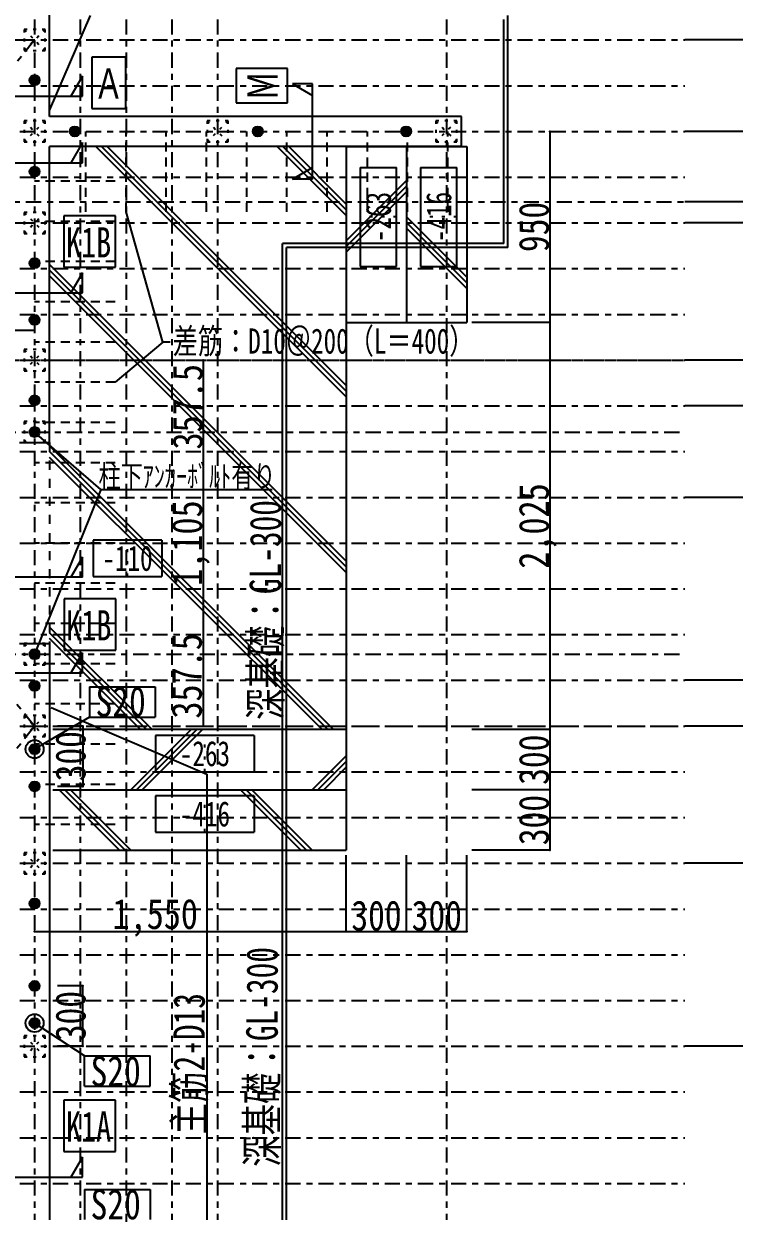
# Model space of a CAD drawing. Header units: millimetres. Extents: x 2414 to 2906, y 1861 to 2205.
# Drawn here: x 2650.9 to 2721.5, y 1960 to 2078.2 of the extents above; entities that cross this region are included whole.
import ezdxf
from ezdxf.enums import TextEntityAlignment as Align

# ---------------------------------------------------------------- set-up
doc = ezdxf.new("R2010")
doc.units = ezdxf.units.MM
for name, pattern in [('jw-line02', [1.2, 0.3, -0.6, 0.3]), ('jw-line03', [9, 0.9, -0.9, 0.9, -0.9, 0.9, -0.9, 0.9, -0.9, 0.9, -0.9]), ('jw-line04', [2.4, 0.9, -0.6, 0.9]), ('jw-line05', [4.8, 1.5, -0.6, 0.6, -0.6, 1.5]), ('jw-line09', [1.2, 0.3, -0.9]), ('jw-lineS01', [0])]:
    doc.linetypes.add(name, pattern=pattern)
for name, color, linetype in [('8-0', 7, 'Continuous'), ('8-1', 7, 'Continuous'), ('8-2', 7, 'Continuous'), ('8-3', 7, 'Continuous'), ('8-4', 7, 'Continuous'), ('8-9', 7, 'Continuous'), ('8-B', 7, 'Continuous'), ('8-C', 7, 'Continuous'), ('8-F', 7, 'Continuous'), ('F-4', 7, 'Continuous'), ('F-8', 7, 'Continuous')]:
    doc.layers.add(name, color=color, linetype=linetype)
doc.styles.add('ＭＳ ゴシック', font='', dxfattribs={"height": 0.2})
doc.styles.get('ＭＳ ゴシック').set_extended_font_data('MS Gothic')

msp = doc.modelspace()

# ---------------------------------------------------------------- linework, layer by layer
at = {"layer": '8-0', "color": 7, "linetype": 'Continuous'}
for p, q in [((2653.43, 2069.53), (2657.49, 2078.99)), ((2664.67, 2046.48), (2661.03, 2059.45)), ((2664.67, 2046.48), (2659.93, 2042.5)), ((2658.52, 2031.84), (2651.93, 2037.55)), ((2658.52, 2031.84), (2651.93, 2015.45)), ((2653.57, 2010.15), (2669.05, 2003.51))]:
    msp.add_line(p, q, dxfattribs=at)
at = {"layer": '8-0', "color": 7, "linetype": 'jw-line05'}
for p, q in [((2651.93, 2076.55), (2597.33, 2008.3)), ((2597.33, 2076.55), (2651.93, 2008.3)), ((2597.33, 1940.05), (2651.93, 2008.3))]:
    msp.add_line(p, q, dxfattribs=at)
at = {"layer": '8-0', "color": 4, "linetype": 'Continuous'}
for p, q in [((2644.18, 2076.55), (2651.43, 2076.55)), ((2703.18, 2067.45), (2703.18, 2048.45)), ((2703.18, 2048.45), (2695.43, 2048.45)), ((2703.18, 2048.45), (2703.18, 2007.95)), ((2641.78, 2047.68), (2651.93, 2047.68)), ((2668.69, 2044.7), (2668.69, 2037.55)), ((2668.69, 2037.55), (2668.69, 2015.45)), ((2668.69, 2015.45), (2668.69, 2008.3)), ((2703.18, 2007.95), (2695.43, 2007.95)), ((2703.18, 2007.95), (2703.18, 2001.95)), ((2703.18, 2001.95), (2695.43, 2001.95)), ((2703.18, 2001.95), (2703.18, 1995.95)), ((2682.93, 1987.85), (2682.93, 1995.45)), ((2688.93, 1987.85), (2688.93, 1995.45)), ((2694.93, 1987.85), (2694.93, 1995.45)), ((2703.18, 1995.95), (2695.43, 1995.95)), ((2651.93, 1987.85), (2682.93, 1987.85)), ((2682.93, 1987.85), (2688.93, 1987.85)), ((2688.93, 1987.85), (2694.93, 1987.85))]:
    msp.add_line(p, q, dxfattribs=at)
at = {"layer": '8-0', "color": 3, "linetype": 'Continuous'}
for p, q in [((2682.93, 2065.95), (2682.93, 1995.95)), ((2682.93, 2065.95), (2694.93, 2065.95)), ((2688.93, 2065.95), (2688.93, 2048.45)), ((2694.93, 2065.95), (2694.93, 2048.45)), ((2682.93, 2048.45), (2694.93, 2048.45)), ((2682.93, 2007.95), (2653.74, 2007.95)), ((2653.74, 2001.95), (2682.93, 2001.95)), ((2653.74, 1995.95), (2682.93, 1995.95))]:
    msp.add_line(p, q, dxfattribs=at)
at = {"layer": '8-0', "color": 7, "linetype": 'jw-line03'}
msp.add_line((2653.43, 2036.5), (2653.43, 2016.5), dxfattribs=at)
at = {"layer": '8-0', "color": 7, "linetype": 'Continuous'}
for p in [(2703.18, 2067.45), (2703.18, 2048.45), (2651.93, 2047.68), (2668.69, 2044.7), (2668.69, 2037.55), (2668.69, 2015.45), (2668.69, 2008.3), (2703.18, 2007.95), (2703.18, 2001.95), (2703.18, 1995.95), (2651.93, 1987.85), (2682.93, 1987.85), (2688.93, 1987.85), (2694.93, 1987.85)]:
    msp.add_point(p, dxfattribs=at)
at = {"layer": '8-2', "color": 1, "linetype": 'Continuous'}
for p, q in [((2657.39, 2012.2), (2657.39, 2009.2)), ((2657.39, 2012.2), (2663.93, 2012.2)), ((2663.93, 2012.2), (2663.93, 2009.2)), ((2657.39, 2009.2), (2651.93, 2006)), ((2656.9, 1975.49), (2651.93, 1978.75)), ((2656.9, 1972.49), (2656.9, 1975.49)), ((2663.44, 1972.49), (2663.44, 1975.49)), ((2656.9, 1972.49), (2663.44, 1972.49)), ((2656.9, 1962.2), (2656.9, 1959.2)), ((2656.9, 1962.2), (2663.44, 1962.2)), ((2663.44, 1962.2), (2663.44, 1959.2))]:
    msp.add_line(p, q, dxfattribs=at)
at = {"layer": '8-2', "color": 1, "linetype": 'jw-lineS01'}
for p, q in [((2657.39, 2009.2), (2663.93, 2009.2)), ((2656.9, 1975.49), (2663.44, 1975.49))]:
    msp.add_line(p, q, dxfattribs=at)
at = {"layer": '8-3', "color": 2, "linetype": 'jw-line02'}
for p, q in [((2652.98, 2077.6), (2650.88, 2077.6)), ((2650.88, 2077.6), (2650.88, 2075.5)), ((2650.88, 2075.5), (2652.98, 2077.6)), ((2650.88, 2077.6), (2652.98, 2075.5)), ((2652.98, 2075.5), (2652.98, 2077.6)), ((2650.88, 2075.5), (2652.98, 2075.5)), ((2652.98, 2068.5), (2650.88, 2068.5)), ((2650.88, 2068.5), (2650.88, 2066.4)), ((2650.88, 2066.4), (2652.98, 2068.5)), ((2650.88, 2068.5), (2652.98, 2066.4)), ((2652.98, 2066.4), (2652.98, 2068.5)), ((2671.18, 2068.5), (2669.08, 2068.5)), ((2669.08, 2068.5), (2669.08, 2066.4)), ((2669.08, 2066.4), (2671.18, 2068.5)), ((2669.08, 2068.5), (2671.18, 2066.4)), ((2671.18, 2066.4), (2671.18, 2068.5)), ((2693.93, 2068.5), (2691.83, 2068.5)), ((2691.83, 2068.5), (2691.83, 2066.4)), ((2691.83, 2066.4), (2693.93, 2068.5)), ((2691.83, 2068.5), (2693.93, 2066.4)), ((2693.93, 2066.4), (2693.93, 2068.5)), ((2650.88, 2066.4), (2652.98, 2066.4)), ((2669.08, 2066.4), (2671.18, 2066.4)), ((2691.83, 2066.4), (2693.93, 2066.4)), ((2652.98, 2059.4), (2650.88, 2059.4)), ((2650.88, 2059.4), (2650.88, 2057.3)), ((2650.88, 2057.3), (2652.98, 2059.4)), ((2650.88, 2059.4), (2652.98, 2057.3)), ((2652.98, 2057.3), (2652.98, 2059.4)), ((2650.88, 2057.3), (2652.98, 2057.3)), ((2652.98, 2045.75), (2650.88, 2045.75)), ((2650.88, 2045.75), (2650.88, 2043.65)), ((2650.88, 2043.65), (2652.98, 2045.75)), ((2650.88, 2045.75), (2652.98, 2043.65)), ((2652.98, 2043.65), (2652.98, 2045.75)), ((2650.88, 2043.65), (2652.98, 2043.65)), ((2652.98, 2038.6), (2650.88, 2038.6)), ((2650.88, 2038.6), (2650.88, 2036.5)), ((2650.88, 2036.5), (2652.98, 2038.6)), ((2650.88, 2038.6), (2652.98, 2036.5)), ((2652.98, 2036.5), (2652.98, 2038.6)), ((2650.88, 2036.5), (2652.98, 2036.5)), ((2652.98, 2016.5), (2650.88, 2016.5)), ((2650.88, 2016.5), (2650.88, 2014.4)), ((2650.88, 2014.4), (2652.98, 2016.5)), ((2650.88, 2016.5), (2652.98, 2014.4)), ((2652.98, 2014.4), (2652.98, 2016.5)), ((2650.88, 2014.4), (2652.98, 2014.4)), ((2652.98, 2009.35), (2650.88, 2009.35)), ((2650.88, 2009.35), (2650.88, 2007.25)), ((2650.88, 2007.25), (2652.98, 2009.35)), ((2650.88, 2009.35), (2652.98, 2007.25)), ((2652.98, 2007.25), (2652.98, 2009.35)), ((2650.88, 2007.25), (2652.98, 2007.25)), ((2652.98, 1995.7), (2650.88, 1995.7)), ((2650.88, 1995.7), (2650.88, 1993.6)), ((2650.88, 1993.6), (2652.98, 1995.7)), ((2650.88, 1995.7), (2652.98, 1993.6)), ((2652.98, 1993.6), (2652.98, 1995.7)), ((2650.88, 1993.6), (2652.98, 1993.6)), ((2652.98, 1977.5), (2650.88, 1977.5)), ((2650.88, 1977.5), (2650.88, 1975.4)), ((2650.88, 1975.4), (2652.98, 1977.5)), ((2650.88, 1977.5), (2652.98, 1975.4)), ((2652.98, 1975.4), (2652.98, 1977.5)), ((2650.88, 1975.4), (2652.98, 1975.4))]:
    msp.add_line(p, q, dxfattribs=at)
at = {"layer": '8-3', "color": 3, "linetype": 'Continuous'}
for p, q in [((2684.32, 2063.86), (2684.32, 2054.03)), ((2684.32, 2063.86), (2687.93, 2063.86)), ((2687.93, 2054.03), (2687.93, 2063.86)), ((2690.32, 2063.86), (2690.32, 2054.03)), ((2690.32, 2063.86), (2693.93, 2063.86)), ((2693.93, 2054.03), (2693.93, 2063.86)), ((2684.32, 2054.03), (2687.93, 2054.03)), ((2690.32, 2054.03), (2693.93, 2054.03)), ((2657.75, 2026.79), (2657.75, 2023.19)), ((2664.58, 2026.79), (2657.75, 2026.79)), ((2664.58, 2026.79), (2664.58, 2023.19)), ((2657.75, 2023.19), (2664.58, 2023.19)), ((2673.78, 2007.37), (2663.96, 2007.37)), ((2663.96, 2007.37), (2663.96, 2003.76)), ((2673.78, 2007.37), (2673.78, 2003.76)), ((2663.96, 2003.76), (2673.78, 2003.76)), ((2673.78, 2001.37), (2663.96, 2001.37)), ((2663.96, 2001.37), (2663.96, 1997.76)), ((2673.78, 2001.37), (2673.78, 1997.76)), ((2663.96, 1997.76), (2673.78, 1997.76))]:
    msp.add_line(p, q, dxfattribs=at)
at = {"layer": '8-3', "color": 3, "linetype": 'jw-line09'}
for p, q in [((2687.93, 2058.94), (2684.32, 2058.94)), ((2693.93, 2058.94), (2690.32, 2058.94)), ((2661.17, 2023.19), (2661.17, 2026.79)), ((2668.87, 2003.76), (2668.87, 2007.37)), ((2668.87, 1997.76), (2668.87, 2001.37))]:
    msp.add_line(p, q, dxfattribs=at)
at = {"layer": '8-4', "color": 212, "linetype": 'Continuous'}
for p, q in [((2653.43, 2068.95), (2653.43, 2141.75)), ((2694.38, 2068.95), (2653.43, 2068.95)), ((2694.38, 2065.95), (2694.38, 2068.95)), ((2694.38, 2065.95), (2653.43, 2065.95)), ((2653.43, 2036.5), (2653.43, 2065.95)), ((2650.43, 2036.5), (2653.43, 2036.5)), ((2650.43, 2016.5), (2653.43, 2016.5)), ((2653.43, 2016.5), (2653.43, 1938.55))]:
    msp.add_line(p, q, dxfattribs=at)
at = {"layer": '8-4', "color": 4, "linetype": 'Continuous'}
for p, q in [((2682.93, 2041.05), (2658.03, 2065.95)), ((2682.93, 2041.61), (2658.6, 2065.95)), ((2682.93, 2042.18), (2659.16, 2065.95)), ((2682.93, 2059.08), (2676.07, 2065.95)), ((2682.93, 2059.65), (2676.63, 2065.95)), ((2682.93, 2060.22), (2677.2, 2065.95)), ((2688.93, 2062.56), (2682.93, 2056.56)), ((2688.93, 2061.99), (2682.93, 2055.99)), ((2688.93, 2061.43), (2682.93, 2055.43)), ((2694.93, 2052.97), (2688.93, 2058.97)), ((2694.93, 2052.4), (2688.93, 2058.4)), ((2694.93, 2051.84), (2688.93, 2057.84)), ((2682.93, 2024.7), (2653.43, 2054.2)), ((2682.93, 2024.14), (2653.43, 2053.64)), ((2682.93, 2023.57), (2653.43, 2053.07)), ((2681.65, 2007.95), (2653.43, 2036.17)), ((2681.08, 2007.95), (2653.43, 2035.6)), ((2680.52, 2007.95), (2653.43, 2035.03)), ((2663.61, 2007.95), (2653.43, 2018.13)), ((2663.05, 2007.95), (2653.43, 2017.56)), ((2662.48, 2007.95), (2653.43, 2017)), ((2656.72, 2008.3), (2656.72, 2002.3)), ((2667.51, 2007.95), (2661.51, 2001.95)), ((2668.07, 2007.95), (2662.07, 2001.95)), ((2668.64, 2007.95), (2662.64, 2001.95)), ((2682.93, 2005.34), (2679.54, 2001.95)), ((2682.93, 2004.77), (2680.11, 2001.95)), ((2682.93, 2004.2), (2680.68, 2001.95)), ((2660.37, 1995.95), (2654.37, 2001.95)), ((2660.94, 1995.95), (2654.94, 2001.95)), ((2661.5, 1995.95), (2655.5, 2001.95)), ((2678.41, 1995.95), (2672.41, 2001.95)), ((2678.98, 1995.95), (2672.98, 2001.95)), ((2679.54, 1995.95), (2673.54, 2001.95)), ((2656.72, 1976.45), (2656.72, 1982.45))]:
    msp.add_line(p, q, dxfattribs=at)
at = {"layer": '8-4', "color": 7, "linetype": 'Continuous'}
msp.add_line((2658.52, 2031.84), (2675.56, 2031.84), dxfattribs=at)
for p in [(2656.72, 2008.3), (2656.72, 2002.3), (2656.72, 1982.45), (2656.72, 1976.45)]:
    msp.add_point(p, dxfattribs=at)
at = {"layer": '8-9', "color": 4, "linetype": 'jw-line05'}
for p, q in [((2651.93, 2157.79), (2651.93, 1920.18)), ((2670.13, 2157.79), (2670.13, 1920.18)), ((2692.88, 2157.79), (2692.88, 1920.18)), ((2501.96, 2067.45), (2716.59, 2067.45)), ((2608.17, 2060.45), (2716.59, 2060.45)), ((2501.96, 2049.25), (2716.59, 2049.25)), ((2611.4, 2044.7), (2716.59, 2044.7)), ((2645.25, 2037.55), (2716.59, 2037.55)), ((2501.96, 2031.05), (2716.59, 2031.05)), ((2645.25, 2015.45), (2716.59, 2015.45)), ((2501.96, 2012.85), (2716.59, 2012.85)), ((2592.34, 2008.3), (2716.59, 2008.3)), ((2501.96, 1994.65), (2716.59, 1994.65)), ((2501.96, 1994.65), (2716.59, 1994.65)), ((2501.96, 1976.45), (2716.59, 1976.45))]:
    msp.add_line(p, q, dxfattribs=at)
at = {"layer": '8-9', "color": 8, "linetype": 'jw-line05'}
for p, q in [((2656.48, 2157.79), (2656.48, 1920.18)), ((2661.03, 2157.79), (2661.03, 1920.18)), ((2665.58, 2157.79), (2665.58, 1920.18)), ((2501.96, 2076.55), (2716.59, 2076.55)), ((2501.96, 2072), (2716.59, 2072)), ((2501.96, 2062.9), (2716.59, 2062.9)), ((2501.96, 2058.35), (2716.59, 2058.35)), ((2501.96, 2053.8), (2716.59, 2053.8)), ((2501.96, 2044.7), (2716.59, 2044.7)), ((2501.96, 2040.15), (2716.59, 2040.15)), ((2501.96, 2035.6), (2716.59, 2035.6)), ((2501.96, 2026.5), (2716.59, 2026.5)), ((2501.96, 2021.95), (2716.59, 2021.95)), ((2501.96, 2017.4), (2716.59, 2017.4)), ((2501.96, 2008.3), (2716.59, 2008.3)), ((2501.96, 2003.75), (2716.59, 2003.75)), ((2501.96, 1999.2), (2716.59, 1999.2)), ((2501.96, 1990.1), (2716.59, 1990.1)), ((2501.96, 1985.55), (2716.59, 1985.55)), ((2501.96, 1981), (2716.59, 1981)), ((2501.96, 1971.9), (2716.59, 1971.9)), ((2501.96, 1967.35), (2716.59, 1967.35)), ((2501.96, 1962.8), (2716.59, 1962.8))]:
    msp.add_line(p, q, dxfattribs=at)
at = {"layer": '8-B', "color": 7, "linetype": 'Continuous'}
for p, q in [((2698.61, 2056.31), (2698.61, 2078.59)), ((2699.01, 2055.91), (2699.01, 2078.99)), ((2698.61, 2056.31), (2676.59, 2056.31)), ((2676.59, 1926.8), (2676.59, 2056.31)), ((2699.01, 2055.91), (2676.99, 2055.91)), ((2676.99, 1926.4), (2676.99, 2055.91)), ((2669.05, 2003.51), (2669.05, 1945))]:
    msp.add_line(p, q, dxfattribs=at)
at = {"layer": '8-C', "color": 7, "linetype": 'Continuous'}
for p, q in [((2661.01, 2074.84), (2657.61, 2074.84)), ((2657.61, 2074.84), (2657.61, 2069.74)), ((2661.01, 2069.74), (2661.01, 2074.84)), ((2677.08, 2073.7), (2671.98, 2073.7)), ((2671.98, 2073.7), (2671.98, 2070.3)), ((2677.08, 2070.3), (2677.08, 2073.7)), ((2657.61, 2069.74), (2661.01, 2069.74)), ((2671.98, 2070.3), (2677.08, 2070.3)), ((2654.85, 2059.04), (2654.85, 2053.94)), ((2659.99, 2059.04), (2654.85, 2059.04)), ((2659.99, 2053.94), (2659.99, 2059.04)), ((2654.85, 2053.94), (2659.99, 2053.94)), ((2654.87, 2020.95), (2654.87, 2015.85)), ((2660, 2020.95), (2654.87, 2020.95)), ((2660, 2015.85), (2660, 2020.95)), ((2654.87, 2015.85), (2660, 2015.85)), ((2654.85, 1971.08), (2654.85, 1965.98)), ((2659.99, 1971.08), (2654.85, 1971.08)), ((2659.99, 1965.98), (2659.99, 1971.08)), ((2654.85, 1965.98), (2659.99, 1965.98))]:
    msp.add_line(p, q, dxfattribs=at)
at = {"layer": '8-C', "color": 3, "linetype": 'Continuous'}
for p, q in [((2656.68, 2072.96), (2655.53, 2070.96)), ((2656.68, 2070.96), (2656.68, 2072.96)), ((2677.58, 2072.2), (2679.58, 2071.04)), ((2679.58, 2072.2), (2677.58, 2072.2)), ((2679.58, 2062.7), (2679.58, 2072.2)), ((2647.18, 2070.96), (2656.68, 2070.96)), ((2656.68, 2066.34), (2655.53, 2064.34)), ((2656.68, 2064.34), (2656.68, 2066.34)), ((2648.86, 2064.34), (2656.68, 2064.34)), ((2677.58, 2062.7), (2679.58, 2063.85)), ((2679.58, 2062.7), (2677.58, 2062.7)), ((2656.68, 2053.39), (2655.53, 2051.39)), ((2656.68, 2051.39), (2656.68, 2053.39)), ((2648.86, 2051.39), (2656.68, 2051.39)), ((2656.68, 2025.1), (2655.53, 2023.1)), ((2656.68, 2023.1), (2656.68, 2025.1)), ((2656.68, 2023.1), (2647.18, 2023.1)), ((2656.68, 2015.58), (2655.53, 2013.58)), ((2656.68, 2013.58), (2656.68, 2015.58)), ((2648.86, 2013.58), (2656.68, 2013.58)), ((2656.68, 1965.43), (2655.53, 1963.43)), ((2656.68, 1963.43), (2656.68, 1965.43)), ((2647.18, 1963.43), (2656.68, 1963.43))]:
    msp.add_line(p, q, dxfattribs=at)
at = {"layer": '8-F', "color": 4, "linetype": 'Continuous'}
for p, q in [((2646.6, 2058.35), (2651.15, 2058.35)), ((2646.6, 2058.35), (2651.15, 2058.35)), ((2656.72, 2008.3), (2654.21, 2008.3)), ((2656.72, 2002.3), (2654.21, 2002.3)), ((2656.72, 1982.45), (2654.21, 1982.45)), ((2656.72, 1976.45), (2654.21, 1976.45))]:
    msp.add_line(p, q, dxfattribs=at)
at = {"layer": '8-F', "color": 1, "linetype": 'Continuous', "true_color": 0xff0000}
for points in [[(2652.18, 2072.55, 0.5, 0.5, 1), (2651.68, 2072.55, 0.5, 0.5, 1)], [(2652.18, 2072.55, 0.5, 0.5, 1), (2651.68, 2072.55, 0.5, 0.5, 1)], [(2652.18, 2072.55, 0.5, 0.5, 1), (2651.68, 2072.55, 0.5, 0.5, 1)], [(2652.18, 2072.55, 0.5, 0.5, 1), (2651.68, 2072.55, 0.5, 0.5, 1)], [(2652.18, 2072.55, 0.5, 0.5, 1), (2651.68, 2072.55, 0.5, 0.5, 1)], [(2652.18, 2072.55, 0.5, 0.5, 1), (2651.68, 2072.55, 0.5, 0.5, 1)], [(2652.18, 2072.55, 0.5, 0.5, 1), (2651.68, 2072.55, 0.5, 0.5, 1)], [(2652.18, 2072.55, 0.5, 0.5, 1), (2651.68, 2072.55, 0.5, 0.5, 1)], [(2656.18, 2067.45, 0.5, 0.5, 1), (2655.68, 2067.45, 0.5, 0.5, 1)], [(2656.18, 2067.45, 0.5, 0.5, 1), (2655.68, 2067.45, 0.5, 0.5, 1)], [(2656.18, 2067.45, 0.5, 0.5, 1), (2655.68, 2067.45, 0.5, 0.5, 1)], [(2656.18, 2067.45, 0.5, 0.5, 1), (2655.68, 2067.45, 0.5, 0.5, 1)], [(2656.18, 2067.45, 0.5, 0.5, 1), (2655.68, 2067.45, 0.5, 0.5, 1)], [(2656.18, 2067.45, 0.5, 0.5, 1), (2655.68, 2067.45, 0.5, 0.5, 1)], [(2656.18, 2067.45, 0.5, 0.5, 1), (2655.68, 2067.45, 0.5, 0.5, 1)], [(2656.18, 2067.45, 0.5, 0.5, 1), (2655.68, 2067.45, 0.5, 0.5, 1)], [(2674.38, 2067.45, 0.5, 0.5, 1), (2673.88, 2067.45, 0.5, 0.5, 1)], [(2674.38, 2067.45, 0.5, 0.5, 1), (2673.88, 2067.45, 0.5, 0.5, 1)], [(2674.38, 2067.45, 0.5, 0.5, 1), (2673.88, 2067.45, 0.5, 0.5, 1)], [(2674.38, 2067.45, 0.5, 0.5, 1), (2673.88, 2067.45, 0.5, 0.5, 1)], [(2674.38, 2067.45, 0.5, 0.5, 1), (2673.88, 2067.45, 0.5, 0.5, 1)], [(2674.38, 2067.45, 0.5, 0.5, 1), (2673.88, 2067.45, 0.5, 0.5, 1)], [(2674.38, 2067.45, 0.5, 0.5, 1), (2673.88, 2067.45, 0.5, 0.5, 1)], [(2674.38, 2067.45, 0.5, 0.5, 1), (2673.88, 2067.45, 0.5, 0.5, 1)], [(2689.13, 2067.45, 0.5, 0.5, 1), (2688.63, 2067.45, 0.5, 0.5, 1)], [(2689.13, 2067.45, 0.5, 0.5, 1), (2688.63, 2067.45, 0.5, 0.5, 1)], [(2689.13, 2067.45, 0.5, 0.5, 1), (2688.63, 2067.45, 0.5, 0.5, 1)], [(2689.13, 2067.45, 0.5, 0.5, 1), (2688.63, 2067.45, 0.5, 0.5, 1)], [(2689.13, 2067.45, 0.5, 0.5, 1), (2688.63, 2067.45, 0.5, 0.5, 1)], [(2689.13, 2067.45, 0.5, 0.5, 1), (2688.63, 2067.45, 0.5, 0.5, 1)], [(2689.13, 2067.45, 0.5, 0.5, 1), (2688.63, 2067.45, 0.5, 0.5, 1)], [(2689.13, 2067.45, 0.5, 0.5, 1), (2688.63, 2067.45, 0.5, 0.5, 1)], [(2652.18, 2063.45, 0.5, 0.5, 1), (2651.68, 2063.45, 0.5, 0.5, 1)], [(2652.18, 2063.45, 0.5, 0.5, 1), (2651.68, 2063.45, 0.5, 0.5, 1)], [(2652.18, 2063.45, 0.5, 0.5, 1), (2651.68, 2063.45, 0.5, 0.5, 1)], [(2652.18, 2063.45, 0.5, 0.5, 1), (2651.68, 2063.45, 0.5, 0.5, 1)], [(2652.18, 2063.45, 0.5, 0.5, 1), (2651.68, 2063.45, 0.5, 0.5, 1)], [(2652.18, 2063.45, 0.5, 0.5, 1), (2651.68, 2063.45, 0.5, 0.5, 1)], [(2652.18, 2063.45, 0.5, 0.5, 1), (2651.68, 2063.45, 0.5, 0.5, 1)], [(2652.18, 2063.45, 0.5, 0.5, 1), (2651.68, 2063.45, 0.5, 0.5, 1)], [(2652.18, 2054.35, 0.5, 0.5, 1), (2651.68, 2054.35, 0.5, 0.5, 1)], [(2652.18, 2054.35, 0.5, 0.5, 1), (2651.68, 2054.35, 0.5, 0.5, 1)], [(2652.18, 2054.35, 0.5, 0.5, 1), (2651.68, 2054.35, 0.5, 0.5, 1)], [(2652.18, 2054.35, 0.5, 0.5, 1), (2651.68, 2054.35, 0.5, 0.5, 1)], [(2652.18, 2054.35, 0.5, 0.5, 1), (2651.68, 2054.35, 0.5, 0.5, 1)], [(2652.18, 2054.35, 0.5, 0.5, 1), (2651.68, 2054.35, 0.5, 0.5, 1)], [(2652.18, 2054.35, 0.5, 0.5, 1), (2651.68, 2054.35, 0.5, 0.5, 1)], [(2652.18, 2054.35, 0.5, 0.5, 1), (2651.68, 2054.35, 0.5, 0.5, 1)], [(2652.18, 2048.7, 0.5, 0.5, 1), (2651.68, 2048.7, 0.5, 0.5, 1)], [(2652.18, 2048.7, 0.5, 0.5, 1), (2651.68, 2048.7, 0.5, 0.5, 1)], [(2652.18, 2048.7, 0.5, 0.5, 1), (2651.68, 2048.7, 0.5, 0.5, 1)], [(2652.18, 2048.7, 0.5, 0.5, 1), (2651.68, 2048.7, 0.5, 0.5, 1)], [(2652.18, 2048.7, 0.5, 0.5, 1), (2651.68, 2048.7, 0.5, 0.5, 1)], [(2652.18, 2048.7, 0.5, 0.5, 1), (2651.68, 2048.7, 0.5, 0.5, 1)], [(2652.18, 2048.7, 0.5, 0.5, 1), (2651.68, 2048.7, 0.5, 0.5, 1)], [(2652.18, 2048.7, 0.5, 0.5, 1), (2651.68, 2048.7, 0.5, 0.5, 1)], [(2652.18, 2040.7, 0.5, 0.5, 1), (2651.68, 2040.7, 0.5, 0.5, 1)], [(2652.18, 2040.7, 0.5, 0.5, 1), (2651.68, 2040.7, 0.5, 0.5, 1)], [(2652.18, 2040.7, 0.5, 0.5, 1), (2651.68, 2040.7, 0.5, 0.5, 1)], [(2652.18, 2040.7, 0.5, 0.5, 1), (2651.68, 2040.7, 0.5, 0.5, 1)], [(2652.18, 2040.7, 0.5, 0.5, 1), (2651.68, 2040.7, 0.5, 0.5, 1)], [(2652.18, 2040.7, 0.5, 0.5, 1), (2651.68, 2040.7, 0.5, 0.5, 1)], [(2652.18, 2040.7, 0.5, 0.5, 1), (2651.68, 2040.7, 0.5, 0.5, 1)], [(2652.18, 2040.7, 0.5, 0.5, 1), (2651.68, 2040.7, 0.5, 0.5, 1)], [(2652.18, 2037.55, 0.5, 0.5, 1), (2651.68, 2037.55, 0.5, 0.5, 1)], [(2652.18, 2037.55, 0.5, 0.5, 1), (2651.68, 2037.55, 0.5, 0.5, 1)], [(2652.18, 2037.55, 0.5, 0.5, 1), (2651.68, 2037.55, 0.5, 0.5, 1)], [(2652.18, 2037.55, 0.5, 0.5, 1), (2651.68, 2037.55, 0.5, 0.5, 1)], [(2652.18, 2037.55, 0.5, 0.5, 1), (2651.68, 2037.55, 0.5, 0.5, 1)], [(2652.18, 2037.55, 0.5, 0.5, 1), (2651.68, 2037.55, 0.5, 0.5, 1)], [(2652.18, 2037.55, 0.5, 0.5, 1), (2651.68, 2037.55, 0.5, 0.5, 1)], [(2652.18, 2037.55, 0.5, 0.5, 1), (2651.68, 2037.55, 0.5, 0.5, 1)], [(2652.18, 2015.45, 0.5, 0.5, 1), (2651.68, 2015.45, 0.5, 0.5, 1)], [(2652.18, 2015.45, 0.5, 0.5, 1), (2651.68, 2015.45, 0.5, 0.5, 1)], [(2652.18, 2015.45, 0.5, 0.5, 1), (2651.68, 2015.45, 0.5, 0.5, 1)], [(2652.18, 2015.45, 0.5, 0.5, 1), (2651.68, 2015.45, 0.5, 0.5, 1)], [(2652.18, 2015.45, 0.5, 0.5, 1), (2651.68, 2015.45, 0.5, 0.5, 1)], [(2652.18, 2015.45, 0.5, 0.5, 1), (2651.68, 2015.45, 0.5, 0.5, 1)], [(2652.18, 2015.45, 0.5, 0.5, 1), (2651.68, 2015.45, 0.5, 0.5, 1)], [(2652.18, 2015.45, 0.5, 0.5, 1), (2651.68, 2015.45, 0.5, 0.5, 1)], [(2652.18, 2012.3, 0.5, 0.5, 1), (2651.68, 2012.3, 0.5, 0.5, 1)], [(2652.18, 2012.3, 0.5, 0.5, 1), (2651.68, 2012.3, 0.5, 0.5, 1)], [(2652.18, 2012.3, 0.5, 0.5, 1), (2651.68, 2012.3, 0.5, 0.5, 1)], [(2652.18, 2012.3, 0.5, 0.5, 1), (2651.68, 2012.3, 0.5, 0.5, 1)], [(2652.18, 2012.3, 0.5, 0.5, 1), (2651.68, 2012.3, 0.5, 0.5, 1)], [(2652.18, 2012.3, 0.5, 0.5, 1), (2651.68, 2012.3, 0.5, 0.5, 1)], [(2652.18, 2012.3, 0.5, 0.5, 1), (2651.68, 2012.3, 0.5, 0.5, 1)], [(2652.18, 2012.3, 0.5, 0.5, 1), (2651.68, 2012.3, 0.5, 0.5, 1)], [(2652.18, 2006, 0.5, 0.5, 1), (2651.68, 2006, 0.5, 0.5, 1)], [(2652.18, 2006, 0.5, 0.5, 1), (2651.68, 2006, 0.5, 0.5, 1)], [(2652.18, 2006, 0.5, 0.5, 1), (2651.68, 2006, 0.5, 0.5, 1)], [(2652.18, 2002.3, 0.5, 0.5, 1), (2651.68, 2002.3, 0.5, 0.5, 1)], [(2652.18, 2002.3, 0.5, 0.5, 1), (2651.68, 2002.3, 0.5, 0.5, 1)], [(2652.18, 2002.3, 0.5, 0.5, 1), (2651.68, 2002.3, 0.5, 0.5, 1)], [(2652.18, 1990.65, 0.5, 0.5, 1), (2651.68, 1990.65, 0.5, 0.5, 1)], [(2652.18, 1990.65, 0.5, 0.5, 1), (2651.68, 1990.65, 0.5, 0.5, 1)], [(2652.18, 1990.65, 0.5, 0.5, 1), (2651.68, 1990.65, 0.5, 0.5, 1)], [(2652.18, 1990.65, 0.5, 0.5, 1), (2651.68, 1990.65, 0.5, 0.5, 1)], [(2652.18, 1990.65, 0.5, 0.5, 1), (2651.68, 1990.65, 0.5, 0.5, 1)], [(2652.18, 1990.65, 0.5, 0.5, 1), (2651.68, 1990.65, 0.5, 0.5, 1)], [(2652.18, 1990.65, 0.5, 0.5, 1), (2651.68, 1990.65, 0.5, 0.5, 1)], [(2652.18, 1990.65, 0.5, 0.5, 1), (2651.68, 1990.65, 0.5, 0.5, 1)], [(2652.18, 1982.45, 0.5, 0.5, 1), (2651.68, 1982.45, 0.5, 0.5, 1)], [(2652.18, 1982.45, 0.5, 0.5, 1), (2651.68, 1982.45, 0.5, 0.5, 1)], [(2652.18, 1982.45, 0.5, 0.5, 1), (2651.68, 1982.45, 0.5, 0.5, 1)], [(2652.18, 1978.75, 0.5, 0.5, 1), (2651.68, 1978.75, 0.5, 0.5, 1)], [(2652.18, 1978.75, 0.5, 0.5, 1), (2651.68, 1978.75, 0.5, 0.5, 1)], [(2652.18, 1978.75, 0.5, 0.5, 1), (2651.68, 1978.75, 0.5, 0.5, 1)]]:
    msp.add_lwpolyline(points, format="xyseb", close=True, dxfattribs=at)
at = {"layer": '8-F', "color": 14, "linetype": 'Continuous'}
for centre, radius in [((2651.93, 2072.55), 0.5), ((2651.93, 2072.55), 0.5), ((2651.93, 2072.55), 0.5), ((2651.93, 2072.55), 0.5), ((2651.93, 2072.55), 0.5), ((2651.93, 2072.55), 0.5), ((2651.93, 2072.55), 0.5), ((2651.93, 2072.55), 0.5), ((2655.93, 2067.45), 0.5), ((2655.93, 2067.45), 0.5), ((2655.93, 2067.45), 0.5), ((2655.93, 2067.45), 0.5), ((2655.93, 2067.45), 0.5), ((2655.93, 2067.45), 0.5), ((2655.93, 2067.45), 0.5), ((2655.93, 2067.45), 0.5), ((2674.13, 2067.45), 0.5), ((2674.13, 2067.45), 0.5), ((2674.13, 2067.45), 0.5), ((2674.13, 2067.45), 0.5), ((2674.13, 2067.45), 0.5), ((2674.13, 2067.45), 0.5), ((2674.13, 2067.45), 0.5), ((2674.13, 2067.45), 0.5), ((2688.88, 2067.45), 0.5), ((2688.88, 2067.45), 0.5), ((2688.88, 2067.45), 0.5), ((2688.88, 2067.45), 0.5), ((2688.88, 2067.45), 0.5), ((2688.88, 2067.45), 0.5), ((2688.88, 2067.45), 0.5), ((2688.88, 2067.45), 0.5), ((2651.93, 2063.45), 0.5), ((2651.93, 2063.45), 0.5), ((2651.93, 2063.45), 0.5), ((2651.93, 2063.45), 0.5), ((2651.93, 2063.45), 0.5), ((2651.93, 2063.45), 0.5), ((2651.93, 2063.45), 0.5), ((2651.93, 2063.45), 0.5), ((2651.93, 2054.35), 0.5), ((2651.93, 2054.35), 0.5), ((2651.93, 2054.35), 0.5), ((2651.93, 2054.35), 0.5), ((2651.93, 2054.35), 0.5), ((2651.93, 2054.35), 0.5), ((2651.93, 2054.35), 0.5), ((2651.93, 2054.35), 0.5), ((2651.93, 2048.7), 0.5), ((2651.93, 2048.7), 0.5), ((2651.93, 2048.7), 0.5), ((2651.93, 2048.7), 0.5), ((2651.93, 2048.7), 0.5), ((2651.93, 2048.7), 0.5), ((2651.93, 2048.7), 0.5), ((2651.93, 2048.7), 0.5), ((2651.93, 2040.7), 0.5), ((2651.93, 2040.7), 0.5), ((2651.93, 2040.7), 0.5), ((2651.93, 2040.7), 0.5), ((2651.93, 2040.7), 0.5), ((2651.93, 2040.7), 0.5), ((2651.93, 2040.7), 0.5), ((2651.93, 2040.7), 0.5), ((2651.93, 2037.55), 0.5), ((2651.93, 2037.55), 0.5), ((2651.93, 2037.55), 0.5), ((2651.93, 2037.55), 0.5), ((2651.93, 2037.55), 0.5), ((2651.93, 2037.55), 0.5), ((2651.93, 2037.55), 0.5), ((2651.93, 2037.55), 0.5), ((2651.93, 2015.45), 0.5), ((2651.93, 2015.45), 0.5), ((2651.93, 2015.45), 0.5), ((2651.93, 2015.45), 0.5), ((2651.93, 2015.45), 0.5), ((2651.93, 2015.45), 0.5), ((2651.93, 2015.45), 0.5), ((2651.93, 2015.45), 0.5), ((2651.93, 2012.3), 0.5), ((2651.93, 2012.3), 0.5), ((2651.93, 2012.3), 0.5), ((2651.93, 2012.3), 0.5), ((2651.93, 2012.3), 0.5), ((2651.93, 2012.3), 0.5), ((2651.93, 2012.3), 0.5), ((2651.93, 2012.3), 0.5), ((2651.93, 2006), 0.9), ((2651.93, 2006), 0.5), ((2651.93, 2006), 0.5), ((2651.93, 2006), 0.5), ((2651.93, 2002.3), 0.5), ((2651.93, 2002.3), 0.5), ((2651.93, 2002.3), 0.5), ((2651.93, 1990.65), 0.5), ((2651.93, 1990.65), 0.5), ((2651.93, 1990.65), 0.5), ((2651.93, 1990.65), 0.5), ((2651.93, 1990.65), 0.5), ((2651.93, 1990.65), 0.5), ((2651.93, 1990.65), 0.5), ((2651.93, 1990.65), 0.5), ((2651.93, 1982.45), 0.5), ((2651.93, 1982.45), 0.5), ((2651.93, 1982.45), 0.5), ((2651.93, 1978.75), 0.9), ((2651.93, 1978.75), 0.5), ((2651.93, 1978.75), 0.5), ((2651.93, 1978.75), 0.5)]:
    msp.add_circle(centre, radius, dxfattribs=at)
at = {"layer": 'F-4', "color": 3, "linetype": 'jw-line04'}
for p, q in [((2657.03, 2059.45), (2657.03, 2067.45)), ((2661.03, 2059.45), (2661.03, 2067.45)), ((2665.03, 2059.45), (2665.03, 2067.45)), ((2669.03, 2059.45), (2669.03, 2067.45)), ((2673.03, 2059.45), (2673.03, 2067.45)), ((2677.03, 2059.45), (2677.03, 2067.45)), ((2681.03, 2059.45), (2681.03, 2067.45)), ((2685.03, 2059.45), (2685.03, 2067.45)), ((2689.03, 2059.45), (2689.03, 2067.45)), ((2693.03, 2059.45), (2693.03, 2067.45)), ((2659.93, 2062.5), (2651.93, 2062.5)), ((2659.93, 2058.5), (2651.93, 2058.5)), ((2659.93, 2054.5), (2651.93, 2054.5)), ((2659.93, 2050.5), (2651.93, 2050.5)), ((2659.93, 2046.5), (2651.93, 2046.5)), ((2659.93, 2042.5), (2651.93, 2042.5)), ((2659.93, 2038.5), (2651.93, 2038.5)), ((2659.93, 2034.5), (2651.93, 2034.5)), ((2659.93, 2030.5), (2651.93, 2030.5)), ((2659.93, 2026.5), (2651.93, 2026.5)), ((2659.93, 2022.5), (2651.93, 2022.5)), ((2659.93, 2018.5), (2651.93, 2018.5)), ((2659.93, 2014.5), (2651.93, 2014.5)), ((2659.93, 2010.5), (2651.93, 2010.5)), ((2659.93, 2006.5), (2651.93, 2006.5)), ((2659.93, 2002.5), (2651.93, 2002.5)), ((2659.93, 1998.5), (2651.93, 1998.5))]:
    msp.add_line(p, q, dxfattribs=at)
at = {"layer": 'F-4', "color": 212, "linetype": 'Continuous'}
msp.add_line((2665.42, 2046.48), (2664.67, 2046.48), dxfattribs=at)
at = {"layer": 'F-8', "color": 4, "linetype": 'Continuous'}
for p, q in [((2754.04, 2076.55), (2716.59, 2076.55)), ((2742.04, 2067.45), (2716.59, 2067.45)), ((2736.04, 2060.45), (2716.59, 2060.45)), ((2742.04, 2058.35), (2716.59, 2058.35)), ((2748.04, 2044.7), (2716.59, 2044.7)), ((2742.04, 2040.15), (2716.59, 2040.15)), ((2742.04, 2031.05), (2716.59, 2031.05)), ((2742.04, 2012.85), (2716.59, 2012.85)), ((2754.04, 2008.3), (2716.59, 2008.3)), ((2748.04, 1994.65), (2716.59, 1994.65)), ((2748.04, 1976.45), (2716.59, 1976.45))]:
    msp.add_line(p, q, dxfattribs=at)

# ---------------------------------------------------------------- texts
at = {"layer": '8-0', "color": 7, "linetype": 'jw-line02', "style": 'ＭＳ ゴシック'}
for s, width, p, p2 in [('950', 0.854701, (2703.08, 2055.45), (2703.08, 2060.45)), ('2,025', 0.871795, (2703.08, 2023.95), (2703.08, 2032.45)), ('1,105', 0.871795, (2668.59, 2022.25), (2668.59, 2030.75)), ('300', 0.854701, (2703.08, 2002.45), (2703.08, 2007.45)), ('300', 0.854701, (2703.08, 1996.45), (2703.08, 2001.45))]:
    msp.add_text(s, height=3, rotation=90, dxfattribs=dict(at, width=width)).set_placement(p, p2, align=Align.FIT)
at = {"layer": '8-0', "color": 7, "linetype": 'Continuous', "style": 'ＭＳ ゴシック', "width": 0.871795}
for p, p2 in [((2668.64, 2035.81), (2668.64, 2044.31)), ((2668.56, 2009.04), (2668.56, 2017.54))]:
    msp.add_text('357.5', height=3, rotation=90, dxfattribs=at).set_placement(p, p2, align=Align.FIT)
msp.add_text('1,550', height=3, dxfattribs=at).set_placement((2659.68, 1988.11), (2668.18, 1988.11), align=Align.FIT)
at = {"layer": '8-0', "color": 7, "linetype": 'jw-line02', "style": 'ＭＳ ゴシック', "width": 0.854701}
for p, p2 in [((2683.43, 1987.95), (2688.43, 1987.95)), ((2689.43, 1987.95), (2694.43, 1987.95))]:
    msp.add_text('300', height=3, dxfattribs=at).set_placement(p, p2, align=Align.FIT)
at = {"layer": '8-1', "color": 4, "linetype": 'Continuous', "style": 'ＭＳ ゴシック', "width": 0.769231}
for s, p, p2 in [('深基礎：GL-300', (2676.45, 2008.91), (2676.45, 2030.78)), ('深基礎：GL-300', (2676.11, 1964.45), (2676.11, 1986.32)), ('主筋2-D13', (2668.86, 1967.68), (2668.86, 1981.74))]:
    msp.add_text(s, height=3.125, rotation=90, dxfattribs=at).set_placement(p, p2, align=Align.FIT)
at = {"layer": '8-2', "color": 1, "linetype": 'Continuous', "style": 'ＭＳ ゴシック', "width": 0.854701}
for p, p2 in [((2657.99, 2009.23), (2662.99, 2009.23)), ((2657.5, 1972.47), (2662.5, 1972.47)), ((2657.5, 1959.23), (2662.5, 1959.23))]:
    msp.add_text('S20', height=3, dxfattribs=at).set_placement(p, p2, align=Align.FIT)
at = {"layer": '8-3', "color": 7, "linetype": 'Continuous', "style": 'ＭＳ ゴシック', "width": 0.769231}
for s, p, p2 in [('-263', (2687.37, 2056.44), (2687.37, 2061.44)), ('-416', (2693.37, 2056.44), (2693.37, 2061.44))]:
    msp.add_text(s, height=2.5, rotation=90, dxfattribs=at).set_placement(p, p2, align=Align.FIT)
for s, p, p2 in [('-110', (2658.67, 2023.74), (2663.67, 2023.74)), ('-263', (2666.37, 2004.31), (2671.37, 2004.31)), ('-416', (2666.37, 1998.31), (2671.37, 1998.31))]:
    msp.add_text(s, height=2.5, dxfattribs=at).set_placement(p, p2, align=Align.FIT)
at = {"layer": '8-4', "color": 7, "linetype": 'Continuous', "style": 'ＭＳ ゴシック'}
for s, height, rotation, width, p, p2 in [('柱下ｱﾝｶｰﾎﾞﾙﾄ有り', 2.2, 0.0001, 0.769231, (2658.29, 2032.05), (2675.89, 2032.05)), ('300', 3, 90, 0.854701, (2657, 2002.8), (2657, 2007.8)), ('300', 3, 90, 0.854701, (2657, 1976.95), (2657, 1981.95))]:
    msp.add_text(s, height=height, rotation=rotation, dxfattribs=dict(at, width=width)).set_placement(p, p2, align=Align.FIT)
at = {"layer": '8-C', "color": 3, "linetype": 'Continuous', "style": 'ＭＳ ゴシック', "width": 0.769231}
for s, p, p2 in [('Ａ', (2657.8, 2070.71), (2660.8, 2070.71)), ('K1B', (2655.05, 2054.92), (2659.55, 2054.92)), ('K1B', (2655.07, 2016.82), (2659.57, 2016.82)), ('K1A', (2655.05, 1966.96), (2659.55, 1966.96))]:
    msp.add_text(s, height=3, dxfattribs=at).set_placement(p, p2, align=Align.FIT)
msp.add_text('Ｍ', height=3, rotation=90, dxfattribs=at).set_placement((2676.1, 2070.49), (2676.1, 2073.49), align=Align.FIT)
at = {"layer": 'F-4', "color": 4, "linetype": 'Continuous', "style": 'ＭＳ ゴシック', "width": 0.769231}
msp.add_text('差筋：D10＠200（L＝400）', height=2.5, dxfattribs=at).set_placement((2665.67, 2045.35), (2695.67, 2045.35), align=Align.FIT)

doc.saveas('drawing.dxf')
